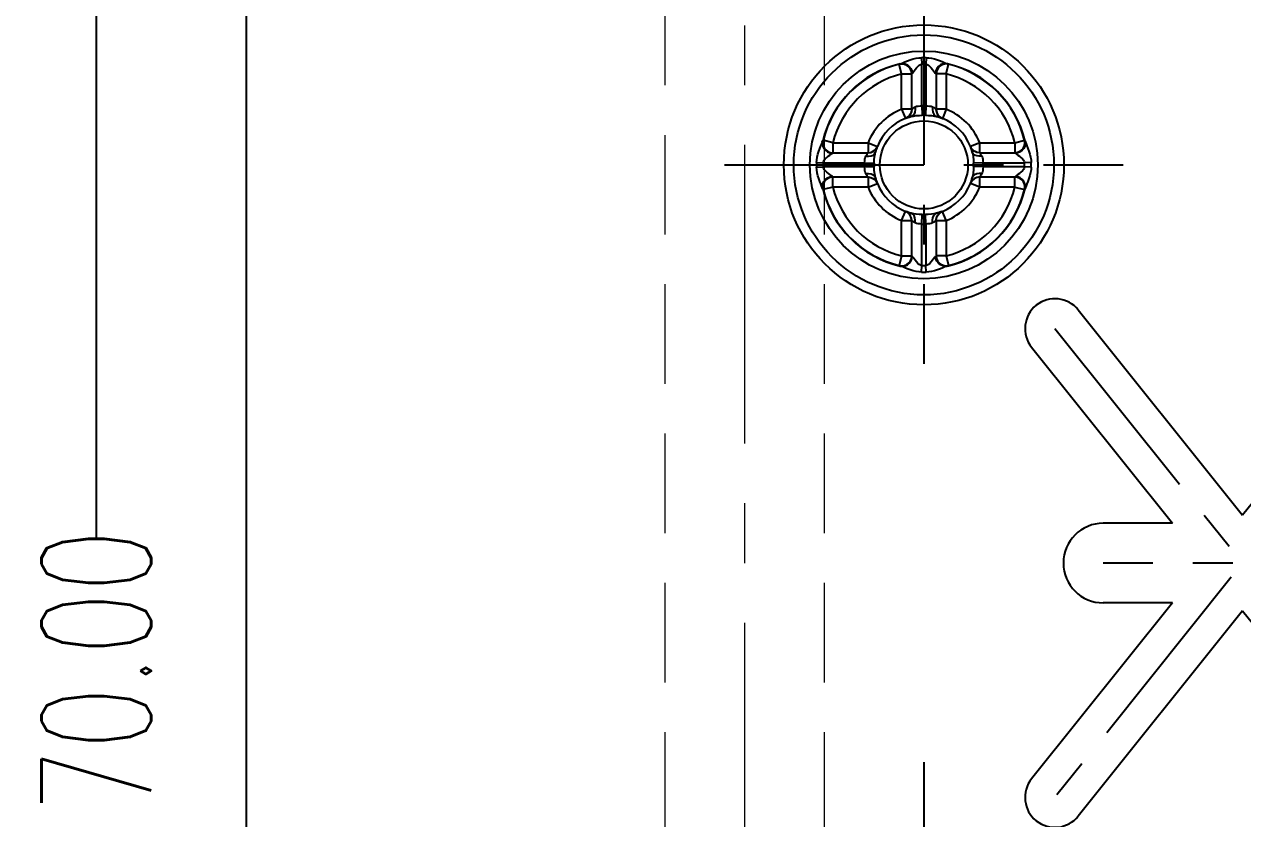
# Model space of a CAD drawing. Header units: millimetres. Extents: x 35888 to 37096, y -21952 to -21097.
# Drawn here: x 36757 to 36818.2, y -21430.7 to -21390.8 of the extents above; entities that cross this region are included whole.
import ezdxf

# ---------------------------------------------------------------- set-up
doc = ezdxf.new("R2010")
doc.units = ezdxf.units.MM
doc.header["$LTSCALE"] = 8
doc.linetypes.add('CENTER', pattern=[2, 1.25, -0.25, 0.25, -0.25])
doc.linetypes.add('HIDDEN', pattern=[0.375, 0.25, -0.125])
doc.layers.get('DEFPOINTS').update_dxf_attribs({"color": 6})
for name, color, linetype in [('Cav-cor', 30, 'Continuous'), ('DEFAULT_1', 7, 'CENTER'), ('Ru', 8, 'Continuous')]:
    doc.layers.add(name, color=color, linetype=linetype)
doc.layers.add('dim', color=3, linetype='Continuous', lineweight=15)
doc.layers.add('WR', color=122, linetype='HIDDEN', lineweight=18)
doc.styles.get("Standard").update_dxf_attribs({"font": 'txt.shx', "width": 0.67, "bigfont": 'chineset.shx'})
doc.dimstyles.new('ISO-25', dxfattribs={"dimtxt": 5.5, "dimasz": 4, "dimexe": 0.3, "dimexo": 0.3, "dimtad": 0, "dimzin": 1, "dimdsep": 46, "dimtxsty": 'Standard', "dimcen": 0, "dimclrd": 3, "dimclre": 3, "dimclrt": 7, "dimazin": 0, "dimtfac": 1, "dimtofl": 0, "dimtmove": 0, "dimatfit": 0, "dimfxl": 0, "dimarcsym": 0})

# ---------------------------------------------------------------- blocks, each defined once
blk = doc.blocks.new('*D29408')
at = {"layer": 'DEFPOINTS', "color": 0}
for p in [(36760.647, -21324.87), (36768.188, -21324.87), (36780.188, -21494.87)]:
    blk.add_point(p, dxfattribs=at)
at = {"layer": 'dim', "color": 3, "lineweight": -2}
for p, q in [((36767.888, -21324.87), (36760.347, -21324.87)), ((36760.647, -21328.87), (36760.647, -21416.568)), ((36760.647, -21490.87), (36760.647, -21433.172)), ((36779.888, -21494.87), (36760.347, -21494.87))]:
    blk.add_line(p, q, dxfattribs=at)
at = {"layer": 'dim', "color": 3}
for points in [[(36761.313, -21328.87), (36759.98, -21328.87), (36760.647, -21324.87)], [(36759.98, -21490.87), (36761.313, -21490.87), (36760.647, -21494.87)]]:
    blk.add_solid(points, dxfattribs=at)
at = {"layer": 'dim', "color": 7, "insert": (36760.647, -21424.87), "char_height": 5.5, "attachment_point": 5, "rotation": 90}
blk.add_mtext('170.00', dxfattribs=at)

msp = doc.modelspace()

# ---------------------------------------------------------------- linework, layer by layer
at = {"layer": 'Cav-cor', "color": 1}
for p, q in [((36768.188, -21484.87), (36768.188, -21209.87)), ((36802.076, -21392.484), (36802.083, -21392.816)), ((36802.299, -21392.484), (36802.292, -21392.816)), ((36801.083, -21392.8), (36800.954, -21392.814)), ((36800.954, -21392.814), (36800.959, -21392.804)), ((36801.073, -21393.302), (36800.954, -21392.814)), ((36801.073, -21395.068), (36801.073, -21393.302)), ((36801.073, -21393.302), (36801.576, -21393.302)), ((36801.432, -21392.95), (36801.33, -21392.87)), ((36801.576, -21395.068), (36801.576, -21393.302)), ((36801.58, -21393.152), (36801.599, -21393.279)), ((36802.083, -21394.897), (36802.083, -21392.816)), ((36802.292, -21392.816), (36802.292, -21394.897)), ((36802.795, -21393.152), (36802.777, -21393.279)), ((36802.816, -21393.174), (36802.799, -21393.302)), ((36802.799, -21393.302), (36802.799, -21395.068)), ((36803.302, -21393.302), (36802.799, -21393.302)), ((36803.045, -21392.87), (36802.943, -21392.95)), ((36803.302, -21393.302), (36803.421, -21392.814)), ((36803.302, -21393.302), (36803.302, -21395.068)), ((36803.416, -21392.804), (36803.421, -21392.814)), ((36801.073, -21395.068), (36801.259, -21395.535)), ((36801.576, -21395.068), (36801.073, -21395.068)), ((36801.58, -21395.066), (36801.558, -21395.214)), ((36801.576, -21395.068), (36801.578, -21395.067)), ((36802.083, -21394.897), (36802.1, -21395.374)), ((36802.292, -21394.897), (36802.276, -21395.374)), ((36802.795, -21395.066), (36802.817, -21395.214)), ((36803.302, -21395.068), (36802.799, -21395.068)), ((36803.302, -21395.068), (36803.116, -21395.535)), ((36801.364, -21395.478), (36801.259, -21395.535)), ((36801.392, -21395.459), (36801.263, -21395.534)), ((36801.453, -21395.398), (36801.364, -21395.478)), ((36801.493, -21395.349), (36801.392, -21395.459)), ((36801.558, -21395.214), (36801.493, -21395.349)), ((36801.628, -21395.399), (36801.546, -21395.441)), ((36802.714, -21395.416), (36802.829, -21395.441)), ((36802.747, -21395.399), (36802.829, -21395.441)), ((36802.817, -21395.214), (36802.882, -21395.349)), ((36802.829, -21395.441), (36802.898, -21395.46)), ((36802.882, -21395.349), (36802.983, -21395.459)), ((36802.923, -21395.399), (36803.012, -21395.479)), ((36802.983, -21395.459), (36803.112, -21395.534)), ((36803.012, -21395.479), (36803.116, -21395.535)), ((36803.114, -21395.534), (36803.116, -21395.535)), ((36797.122, -21396.642), (36797.132, -21396.636)), ((36797.62, -21396.755), (36797.132, -21396.636)), ((36797.62, -21396.755), (36797.62, -21397.258)), ((36797.62, -21396.755), (36799.386, -21396.755)), ((36799.386, -21396.755), (36799.853, -21396.941)), ((36799.386, -21396.755), (36799.386, -21397.258)), ((36799.776, -21397.074), (36799.852, -21396.945)), ((36799.797, -21397.045), (36799.853, -21396.941)), ((36799.852, -21396.943), (36799.853, -21396.941)), ((36804.989, -21396.755), (36804.522, -21396.941)), ((36804.579, -21397.046), (36804.522, -21396.941)), ((36804.599, -21397.074), (36804.524, -21396.945)), ((36804.989, -21397.258), (36804.989, -21396.755)), ((36804.989, -21396.755), (36806.755, -21396.755)), ((36806.755, -21396.755), (36807.243, -21396.636)), ((36806.755, -21396.755), (36806.755, -21397.258)), ((36807.243, -21396.636), (36807.254, -21396.642)), ((36807.257, -21396.765), (36807.243, -21396.636)), ((36797.188, -21397.012), (36797.268, -21397.114)), ((36797.47, -21397.262), (36797.596, -21397.281)), ((36797.492, -21397.241), (36797.62, -21397.258)), ((36797.62, -21397.258), (36799.386, -21397.258)), ((36799.384, -21397.262), (36799.532, -21397.24)), ((36799.532, -21397.24), (36799.667, -21397.176)), ((36799.667, -21397.176), (36799.776, -21397.074)), ((36799.716, -21397.311), (36799.758, -21397.228)), ((36799.717, -21397.134), (36799.797, -21397.045)), ((36799.735, -21397.336), (36799.746, -21397.279)), ((36799.746, -21397.279), (36799.758, -21397.228)), ((36799.758, -21397.228), (36799.778, -21397.159)), ((36804.66, -21397.135), (36804.579, -21397.046)), ((36804.708, -21397.176), (36804.599, -21397.074)), ((36804.659, -21397.311), (36804.617, -21397.228)), ((36804.617, -21397.228), (36804.629, -21397.279)), ((36804.66, -21397.466), (36804.675, -21397.618)), ((36804.843, -21397.24), (36804.708, -21397.176)), ((36804.991, -21397.262), (36804.843, -21397.24)), ((36804.989, -21397.258), (36804.99, -21397.26)), ((36804.989, -21397.258), (36806.755, -21397.258)), ((36806.905, -21397.262), (36806.779, -21397.281)), ((36807.107, -21397.114), (36807.187, -21397.012)), ((36807.133, -21397.565), (36807.192, -21397.634)), ((36796.801, -21397.758), (36797.134, -21397.765)), ((36796.801, -21397.982), (36797.134, -21397.975)), ((36797.134, -21397.765), (36799.215, -21397.765)), ((36799.215, -21397.975), (36797.134, -21397.975)), ((36797.242, -21398.175), (36797.183, -21398.106)), ((36799.215, -21397.765), (36799.692, -21397.782)), ((36799.215, -21397.975), (36799.692, -21397.958)), ((36799.701, -21398.121), (36799.692, -21397.958)), ((36799.715, -21398.274), (36799.701, -21398.121)), ((36804.675, -21397.618), (36804.683, -21397.782)), ((36805.161, -21397.765), (36804.683, -21397.782)), ((36805.161, -21397.975), (36804.683, -21397.958)), ((36805.161, -21397.765), (36807.242, -21397.765)), ((36807.242, -21397.975), (36805.161, -21397.975)), ((36807.574, -21397.758), (36807.242, -21397.765)), ((36807.574, -21397.982), (36807.242, -21397.975)), ((36797.268, -21398.625), (36797.188, -21398.727)), ((36797.47, -21398.477), (36797.596, -21398.459)), ((36797.62, -21398.984), (36797.62, -21398.482)), ((36799.386, -21398.482), (36797.62, -21398.482)), ((36799.384, -21398.477), (36799.532, -21398.499)), ((36799.386, -21398.482), (36799.385, -21398.479)), ((36799.386, -21398.482), (36799.386, -21398.984)), ((36799.386, -21398.984), (36799.853, -21398.798)), ((36799.532, -21398.499), (36799.667, -21398.564)), ((36799.667, -21398.564), (36799.776, -21398.665)), ((36799.716, -21398.429), (36799.758, -21398.511)), ((36799.716, -21398.605), (36799.796, -21398.693)), ((36799.758, -21398.511), (36799.746, -21398.46)), ((36799.776, -21398.665), (36799.852, -21398.795)), ((36799.796, -21398.693), (36799.853, -21398.798)), ((36804.579, -21398.694), (36804.522, -21398.798)), ((36804.523, -21398.796), (36804.522, -21398.798)), ((36804.989, -21398.984), (36804.522, -21398.798)), ((36804.599, -21398.665), (36804.524, -21398.795)), ((36804.659, -21398.606), (36804.579, -21398.694)), ((36804.617, -21398.511), (36804.597, -21398.581)), ((36804.708, -21398.564), (36804.599, -21398.665)), ((36804.659, -21398.429), (36804.617, -21398.511)), ((36804.629, -21398.46), (36804.617, -21398.511)), ((36804.641, -21398.403), (36804.629, -21398.46)), ((36804.843, -21398.499), (36804.708, -21398.564)), ((36804.991, -21398.477), (36804.843, -21398.499)), ((36804.989, -21398.984), (36804.989, -21398.482)), ((36806.755, -21398.482), (36804.989, -21398.482)), ((36806.755, -21398.984), (36806.755, -21398.482)), ((36806.884, -21398.498), (36806.755, -21398.482)), ((36806.905, -21398.477), (36806.779, -21398.459)), ((36807.187, -21398.727), (36807.107, -21398.625)), ((36797.118, -21398.974), (36797.132, -21399.103)), ((36797.132, -21399.103), (36797.122, -21399.098)), ((36797.62, -21398.984), (36797.132, -21399.103)), ((36799.386, -21398.984), (36797.62, -21398.984)), ((36806.755, -21398.984), (36804.989, -21398.984)), ((36806.755, -21398.984), (36807.243, -21399.103)), ((36807.254, -21399.098), (36807.243, -21399.103)), ((36801.073, -21400.671), (36801.259, -21400.204)), ((36801.073, -21402.437), (36801.073, -21400.671)), ((36801.073, -21400.671), (36801.576, -21400.671)), ((36801.261, -21400.205), (36801.259, -21400.204)), ((36801.363, -21400.261), (36801.259, -21400.204)), ((36801.392, -21400.281), (36801.263, -21400.206)), ((36801.452, -21400.341), (36801.363, -21400.261)), ((36801.493, -21400.391), (36801.392, -21400.281)), ((36801.546, -21400.299), (36801.477, -21400.28)), ((36801.558, -21400.525), (36801.493, -21400.391)), ((36801.628, -21400.341), (36801.546, -21400.299)), ((36801.662, -21400.324), (36801.546, -21400.299)), ((36801.58, -21400.673), (36801.558, -21400.525)), ((36801.576, -21402.437), (36801.576, -21400.671)), ((36802.083, -21400.843), (36802.1, -21400.366)), ((36802.292, -21400.843), (36802.276, -21400.366)), ((36802.747, -21400.341), (36802.829, -21400.299)), ((36802.795, -21400.673), (36802.817, -21400.525)), ((36802.799, -21400.671), (36802.797, -21400.672)), ((36802.799, -21400.671), (36802.799, -21402.437)), ((36802.799, -21400.671), (36803.302, -21400.671)), ((36802.817, -21400.525), (36802.882, -21400.391)), ((36802.882, -21400.391), (36802.983, -21400.281)), ((36802.923, -21400.341), (36803.012, -21400.261)), ((36802.983, -21400.281), (36803.112, -21400.206)), ((36803.012, -21400.261), (36803.116, -21400.204)), ((36803.302, -21400.671), (36803.116, -21400.204)), ((36803.302, -21400.671), (36803.302, -21402.437)), ((36802.083, -21402.924), (36802.083, -21400.843)), ((36802.292, -21400.843), (36802.292, -21402.924)), ((36801.073, -21402.437), (36800.954, -21402.925)), ((36801.073, -21402.437), (36801.576, -21402.437)), ((36801.559, -21402.566), (36801.576, -21402.437)), ((36801.58, -21402.587), (36801.599, -21402.461)), ((36802.795, -21402.587), (36802.777, -21402.461)), ((36803.302, -21402.437), (36802.799, -21402.437)), ((36803.302, -21402.437), (36803.421, -21402.925)), ((36800.959, -21402.936), (36800.954, -21402.925)), ((36801.33, -21402.869), (36801.432, -21402.789)), ((36802.076, -21403.256), (36802.083, -21402.924)), ((36802.299, -21403.256), (36802.292, -21402.924)), ((36802.943, -21402.789), (36803.045, -21402.869)), ((36803.292, -21402.94), (36803.421, -21402.925)), ((36803.421, -21402.925), (36803.416, -21402.936))]:
    msp.add_line(p, q, dxfattribs=at)
for points in [[(36801, -21392.789), (36801.053, -21392.771), (36801.131, -21392.74), (36801.233, -21392.699), (36801.358, -21392.649), (36801.503, -21392.596), (36801.655, -21392.549), (36801.804, -21392.514)], [(36801.804, -21392.514), (36801.945, -21392.492), (36802.076, -21392.484)], [(36802.299, -21392.484), (36802.429, -21392.492), (36802.57, -21392.513)], [(36802.57, -21392.513), (36802.72, -21392.549), (36802.874, -21392.596), (36803.021, -21392.65), (36803.146, -21392.7), (36803.246, -21392.741), (36803.323, -21392.772), (36803.375, -21392.789)], [(36800.959, -21392.804), (36800.965, -21392.801), (36800.978, -21392.796), (36801, -21392.789)], [(36800.959, -21392.804), (36801.088, -21392.79), (36801.216, -21392.809), (36801.335, -21392.86), (36801.437, -21392.94), (36801.515, -21393.044), (36801.564, -21393.164), (36801.58, -21393.292)], [(36801, -21392.789), (36801.123, -21392.778), (36801.245, -21392.799), (36801.358, -21392.851), (36801.456, -21392.931), (36801.532, -21393.034), (36801.58, -21393.152)], [(36801.33, -21392.87), (36801.211, -21392.819), (36801.083, -21392.8)], [(36801.576, -21393.302), (36801.559, -21393.174), (36801.51, -21393.054), (36801.432, -21392.95)], [(36801.599, -21393.279), (36801.622, -21393.257), (36801.656, -21393.213)], [(36801.656, -21393.213), (36801.754, -21393.076), (36801.819, -21392.994)], [(36801.819, -21392.994), (36801.887, -21392.92), (36801.956, -21392.863)], [(36801.956, -21392.863), (36802.021, -21392.828), (36802.083, -21392.816)], [(36802.292, -21392.816), (36802.353, -21392.828), (36802.419, -21392.862), (36802.488, -21392.919), (36802.557, -21392.995), (36802.623, -21393.079)], [(36802.623, -21393.079), (36802.72, -21393.215), (36802.754, -21393.257), (36802.777, -21393.279)], [(36803.375, -21392.789), (36803.253, -21392.778), (36803.131, -21392.799), (36803.017, -21392.851), (36802.919, -21392.931), (36802.844, -21393.034), (36802.795, -21393.152)], [(36803.416, -21392.804), (36803.287, -21392.79), (36803.159, -21392.809), (36803.04, -21392.86), (36802.939, -21392.94), (36802.861, -21393.044), (36802.812, -21393.164), (36802.795, -21393.292)], [(36802.943, -21392.95), (36802.865, -21393.054), (36802.816, -21393.174)], [(36803.421, -21392.814), (36803.292, -21392.8), (36803.164, -21392.819), (36803.045, -21392.87)], [(36803.375, -21392.789), (36803.397, -21392.796), (36803.411, -21392.801), (36803.416, -21392.804)], [(36801.576, -21395.068), (36801.562, -21395.187), (36801.52, -21395.299), (36801.453, -21395.398)], [(36801.587, -21395.061), (36801.608, -21395.045), (36801.643, -21395.02), (36801.692, -21394.988), (36801.75, -21394.955)], [(36801.75, -21394.955), (36801.758, -21395.091), (36801.738, -21395.217), (36801.694, -21395.322), (36801.628, -21395.399)], [(36801.75, -21394.955), (36801.822, -21394.928), (36801.909, -21394.912)], [(36801.909, -21394.912), (36802.002, -21394.903), (36802.083, -21394.897)], [(36802.292, -21394.897), (36802.377, -21394.903), (36802.471, -21394.912), (36802.556, -21394.928), (36802.625, -21394.955)], [(36802.625, -21394.955), (36802.618, -21395.091), (36802.637, -21395.217), (36802.681, -21395.322), (36802.747, -21395.399)], [(36802.625, -21394.955), (36802.683, -21394.988), (36802.732, -21395.02), (36802.767, -21395.045), (36802.788, -21395.061), (36802.795, -21395.066)], [(36802.799, -21395.068), (36802.814, -21395.187), (36802.856, -21395.3), (36802.923, -21395.399)], [(36801.266, -21395.533), (36801.28, -21395.527), (36801.29, -21395.523), (36801.304, -21395.518), (36801.321, -21395.512), (36801.34, -21395.504), (36801.363, -21395.496), (36801.39, -21395.487), (36801.421, -21395.477), (36801.455, -21395.466), (36801.494, -21395.455), (36801.536, -21395.443), (36801.546, -21395.441)], [(36801.546, -21395.441), (36801.665, -21395.415), (36801.809, -21395.395)], [(36801.809, -21395.395), (36801.964, -21395.381), (36802.1, -21395.374)], [(36802.276, -21395.374), (36802.416, -21395.381), (36802.574, -21395.395), (36802.714, -21395.416)], [(36802.898, -21395.46), (36802.953, -21395.477), (36802.998, -21395.491), (36803.034, -21395.504), (36803.062, -21395.514), (36803.084, -21395.522), (36803.098, -21395.528), (36803.108, -21395.532)], [(36796.832, -21397.482), (36796.869, -21397.33), (36796.915, -21397.182), (36796.965, -21397.044), (36797.015, -21396.919), (36797.058, -21396.815), (36797.089, -21396.736), (36797.107, -21396.682)], [(36797.107, -21396.682), (36797.096, -21396.805), (36797.117, -21396.927), (36797.169, -21397.04), (36797.249, -21397.138), (36797.352, -21397.214), (36797.47, -21397.262)], [(36797.107, -21396.682), (36797.114, -21396.66), (36797.119, -21396.647), (36797.122, -21396.642)], [(36797.122, -21396.642), (36797.108, -21396.77), (36797.127, -21396.898), (36797.178, -21397.017), (36797.258, -21397.119), (36797.362, -21397.197), (36797.481, -21397.246), (36797.61, -21397.262)], [(36797.132, -21396.636), (36797.118, -21396.765), (36797.137, -21396.893), (36797.188, -21397.012)], [(36799.778, -21397.159), (36799.794, -21397.105), (36799.809, -21397.06), (36799.822, -21397.023), (36799.832, -21396.995), (36799.84, -21396.974), (36799.846, -21396.96), (36799.85, -21396.95)], [(36804.525, -21396.948), (36804.531, -21396.962), (36804.534, -21396.973), (36804.54, -21396.986), (36804.546, -21397.003), (36804.553, -21397.023), (36804.561, -21397.046), (36804.57, -21397.072), (36804.58, -21397.103), (36804.591, -21397.137), (36804.602, -21397.176), (36804.614, -21397.219), (36804.617, -21397.228)], [(36807.254, -21396.642), (36807.268, -21396.77), (36807.248, -21396.898), (36807.197, -21397.017), (36807.117, -21397.119), (36807.014, -21397.197), (36806.894, -21397.246), (36806.765, -21397.262)], [(36807.268, -21396.682), (36807.279, -21396.805), (36807.258, -21396.927), (36807.206, -21397.04), (36807.126, -21397.138), (36807.024, -21397.214), (36806.905, -21397.262)], [(36807.187, -21397.012), (36807.238, -21396.893), (36807.257, -21396.765)], [(36807.254, -21396.642), (36807.257, -21396.647), (36807.261, -21396.66), (36807.268, -21396.682)], [(36807.268, -21396.682), (36807.286, -21396.736), (36807.318, -21396.815), (36807.361, -21396.919), (36807.41, -21397.043), (36807.46, -21397.18), (36807.506, -21397.327), (36807.542, -21397.477)], [(36796.801, -21397.758), (36796.81, -21397.626), (36796.832, -21397.482)], [(36797.134, -21397.765), (36797.146, -21397.703), (36797.182, -21397.636), (36797.24, -21397.566), (36797.314, -21397.5), (36797.392, -21397.438), (36797.468, -21397.383), (36797.53, -21397.338), (36797.574, -21397.304), (36797.596, -21397.281)], [(36797.268, -21397.114), (36797.372, -21397.192), (36797.492, -21397.241)], [(36799.215, -21397.765), (36799.222, -21397.667), (36799.232, -21397.576), (36799.247, -21397.497), (36799.273, -21397.433)], [(36799.273, -21397.433), (36799.305, -21397.375), (36799.337, -21397.327), (36799.363, -21397.291), (36799.379, -21397.269), (36799.384, -21397.262)], [(36799.273, -21397.433), (36799.409, -21397.44), (36799.535, -21397.421), (36799.64, -21397.376), (36799.716, -21397.311)], [(36799.386, -21397.258), (36799.505, -21397.244), (36799.617, -21397.202), (36799.717, -21397.134)], [(36799.692, -21397.782), (36799.701, -21397.618), (36799.715, -21397.466), (36799.735, -21397.336)], [(36804.629, -21397.279), (36804.641, -21397.336), (36804.66, -21397.466)], [(36805.103, -21397.433), (36804.966, -21397.44), (36804.841, -21397.421), (36804.735, -21397.376), (36804.659, -21397.311)], [(36804.989, -21397.258), (36804.87, -21397.244), (36804.759, -21397.202), (36804.66, -21397.135)], [(36804.996, -21397.269), (36805.013, -21397.291), (36805.038, -21397.327), (36805.07, -21397.375), (36805.103, -21397.433)], [(36805.103, -21397.433), (36805.128, -21397.497), (36805.144, -21397.576)], [(36805.144, -21397.576), (36805.153, -21397.667), (36805.161, -21397.765)], [(36806.755, -21397.258), (36806.884, -21397.241), (36807.004, -21397.192), (36807.107, -21397.114)], [(36806.779, -21397.281), (36806.801, -21397.304), (36806.845, -21397.339), (36806.908, -21397.384), (36806.983, -21397.438), (36807.061, -21397.499), (36807.133, -21397.565)], [(36807.542, -21397.477), (36807.565, -21397.624), (36807.574, -21397.758)], [(36796.833, -21398.262), (36796.81, -21398.115), (36796.801, -21397.982)], [(36797.183, -21398.106), (36797.147, -21398.037), (36797.134, -21397.975)], [(36797.596, -21398.459), (36797.574, -21398.435), (36797.53, -21398.401), (36797.467, -21398.356), (36797.393, -21398.302), (36797.315, -21398.241), (36797.242, -21398.175)], [(36799.232, -21398.164), (36799.222, -21398.073), (36799.215, -21397.975)], [(36799.273, -21398.307), (36799.247, -21398.242), (36799.232, -21398.164)], [(36804.683, -21397.958), (36804.675, -21398.121), (36804.66, -21398.274), (36804.641, -21398.403)], [(36805.161, -21397.975), (36805.153, -21398.073), (36805.144, -21398.164), (36805.128, -21398.242), (36805.103, -21398.307)], [(36807.242, -21397.975), (36807.229, -21398.037), (36807.193, -21398.104), (36807.135, -21398.173), (36807.062, -21398.24), (36806.983, -21398.302), (36806.908, -21398.356), (36806.845, -21398.401), (36806.801, -21398.435), (36806.779, -21398.459)], [(36807.192, -21397.634), (36807.229, -21397.702), (36807.242, -21397.765)], [(36807.574, -21397.982), (36807.565, -21398.114), (36807.543, -21398.258)], [(36797.107, -21399.057), (36797.089, -21399.003), (36797.057, -21398.924), (36797.015, -21398.82), (36796.965, -21398.697), (36796.915, -21398.559), (36796.87, -21398.413), (36796.833, -21398.262)], [(36797.107, -21399.057), (36797.096, -21398.935), (36797.117, -21398.813), (36797.169, -21398.699), (36797.249, -21398.601), (36797.352, -21398.526), (36797.47, -21398.477)], [(36797.122, -21399.098), (36797.108, -21398.969), (36797.127, -21398.841), (36797.178, -21398.722), (36797.258, -21398.621), (36797.362, -21398.543), (36797.481, -21398.494), (36797.61, -21398.477)], [(36797.188, -21398.727), (36797.137, -21398.846), (36797.118, -21398.974)], [(36797.62, -21398.482), (36797.492, -21398.498), (36797.372, -21398.547), (36797.268, -21398.625)], [(36799.273, -21398.307), (36799.409, -21398.3), (36799.535, -21398.319), (36799.64, -21398.363), (36799.716, -21398.429)], [(36799.379, -21398.47), (36799.363, -21398.449), (36799.337, -21398.413), (36799.305, -21398.365), (36799.273, -21398.307)], [(36799.386, -21398.482), (36799.505, -21398.496), (36799.617, -21398.538), (36799.716, -21398.605)], [(36799.746, -21398.46), (36799.735, -21398.403), (36799.715, -21398.274)], [(36799.85, -21398.792), (36799.845, -21398.777), (36799.841, -21398.767), (36799.836, -21398.754), (36799.829, -21398.737), (36799.822, -21398.717), (36799.814, -21398.694), (36799.805, -21398.667), (36799.795, -21398.637), (36799.784, -21398.602), (36799.773, -21398.564), (36799.761, -21398.521), (36799.758, -21398.511)], [(36804.597, -21398.581), (36804.581, -21398.635), (36804.566, -21398.68), (36804.553, -21398.716), (36804.543, -21398.745), (36804.535, -21398.766), (36804.53, -21398.78), (36804.526, -21398.79)], [(36805.103, -21398.307), (36804.966, -21398.3), (36804.841, -21398.319), (36804.735, -21398.363), (36804.659, -21398.429)], [(36804.989, -21398.482), (36804.87, -21398.496), (36804.758, -21398.538), (36804.659, -21398.606)], [(36805.103, -21398.307), (36805.07, -21398.365), (36805.038, -21398.413), (36805.013, -21398.449), (36804.996, -21398.47), (36804.991, -21398.477)], [(36807.254, -21399.098), (36807.268, -21398.969), (36807.248, -21398.841), (36807.197, -21398.722), (36807.117, -21398.621), (36807.014, -21398.543), (36806.894, -21398.494), (36806.765, -21398.477)], [(36807.107, -21398.625), (36807.004, -21398.547), (36806.884, -21398.498)], [(36807.268, -21399.057), (36807.279, -21398.935), (36807.258, -21398.813), (36807.206, -21398.699), (36807.126, -21398.601), (36807.024, -21398.526), (36806.905, -21398.477)], [(36807.243, -21399.103), (36807.257, -21398.974), (36807.238, -21398.846), (36807.187, -21398.727)], [(36807.543, -21398.258), (36807.507, -21398.409), (36807.46, -21398.557), (36807.41, -21398.696), (36807.36, -21398.821), (36807.318, -21398.925), (36807.286, -21399.004), (36807.268, -21399.057)], [(36797.122, -21399.098), (36797.119, -21399.093), (36797.114, -21399.079), (36797.107, -21399.057)], [(36807.268, -21399.057), (36807.261, -21399.079), (36807.257, -21399.093), (36807.254, -21399.098)], [(36801.477, -21400.28), (36801.423, -21400.263), (36801.378, -21400.248), (36801.341, -21400.235), (36801.313, -21400.225), (36801.292, -21400.217), (36801.278, -21400.212), (36801.268, -21400.208)], [(36801.576, -21400.671), (36801.561, -21400.552), (36801.519, -21400.44), (36801.452, -21400.341)], [(36801.75, -21400.785), (36801.758, -21400.649), (36801.738, -21400.523), (36801.694, -21400.418), (36801.628, -21400.341)], [(36802.1, -21400.366), (36801.959, -21400.358), (36801.801, -21400.344), (36801.662, -21400.324)], [(36802.567, -21400.345), (36802.411, -21400.359), (36802.276, -21400.366)], [(36802.829, -21400.299), (36802.71, -21400.325), (36802.567, -21400.345)], [(36802.625, -21400.785), (36802.618, -21400.649), (36802.637, -21400.523), (36802.681, -21400.418), (36802.747, -21400.341)], [(36802.799, -21400.671), (36802.814, -21400.552), (36802.856, -21400.44), (36802.923, -21400.341)], [(36803.109, -21400.207), (36803.095, -21400.213), (36803.085, -21400.217), (36803.071, -21400.222), (36803.055, -21400.228), (36803.035, -21400.235), (36803.012, -21400.243), (36802.985, -21400.252), (36802.955, -21400.262), (36802.92, -21400.273), (36802.882, -21400.285), (36802.839, -21400.296), (36802.829, -21400.299)], [(36801.75, -21400.785), (36801.692, -21400.752), (36801.643, -21400.72), (36801.608, -21400.694), (36801.587, -21400.678), (36801.58, -21400.673)], [(36802.083, -21400.843), (36801.998, -21400.836), (36801.904, -21400.827), (36801.82, -21400.811), (36801.75, -21400.785)], [(36802.467, -21400.828), (36802.374, -21400.837), (36802.292, -21400.843)], [(36802.625, -21400.785), (36802.553, -21400.812), (36802.467, -21400.828)], [(36802.788, -21400.678), (36802.767, -21400.694), (36802.732, -21400.72), (36802.683, -21400.752), (36802.625, -21400.785)], [(36800.959, -21402.936), (36801.088, -21402.95), (36801.216, -21402.931), (36801.335, -21402.879), (36801.437, -21402.799), (36801.515, -21402.696), (36801.564, -21402.576), (36801.58, -21402.448)], [(36801.753, -21402.661), (36801.655, -21402.525), (36801.622, -21402.483), (36801.599, -21402.461)], [(36802.777, -21402.461), (36802.753, -21402.483), (36802.72, -21402.526)], [(36803.416, -21402.936), (36803.287, -21402.95), (36803.159, -21402.931), (36803.04, -21402.879), (36802.939, -21402.799), (36802.861, -21402.696), (36802.812, -21402.576), (36802.795, -21402.448)], [(36802.799, -21402.437), (36802.816, -21402.566), (36802.865, -21402.686), (36802.943, -21402.789)], [(36800.954, -21402.925), (36801.083, -21402.94), (36801.211, -21402.92), (36801.33, -21402.869)], [(36801, -21402.95), (36800.978, -21402.944), (36800.965, -21402.939), (36800.959, -21402.936)], [(36801, -21402.95), (36801.123, -21402.961), (36801.245, -21402.94), (36801.358, -21402.888), (36801.456, -21402.808), (36801.532, -21402.706), (36801.58, -21402.587)], [(36801.805, -21403.226), (36801.655, -21403.191), (36801.501, -21403.143), (36801.354, -21403.09), (36801.229, -21403.039), (36801.129, -21402.998), (36801.053, -21402.968), (36801, -21402.95)], [(36801.432, -21402.789), (36801.51, -21402.686), (36801.559, -21402.566)], [(36802.083, -21402.924), (36802.022, -21402.911), (36801.956, -21402.877), (36801.888, -21402.82), (36801.818, -21402.744), (36801.753, -21402.661)], [(36802.419, -21402.877), (36802.354, -21402.911), (36802.292, -21402.924)], [(36802.557, -21402.745), (36802.488, -21402.82), (36802.419, -21402.877)], [(36802.72, -21402.526), (36802.621, -21402.663), (36802.557, -21402.745)], [(36803.375, -21402.95), (36803.322, -21402.968), (36803.244, -21402.999), (36803.143, -21403.041), (36803.017, -21403.091), (36802.872, -21403.144), (36802.72, -21403.191), (36802.571, -21403.226)], [(36803.375, -21402.95), (36803.253, -21402.961), (36803.131, -21402.94), (36803.017, -21402.888), (36802.919, -21402.808), (36802.844, -21402.706), (36802.795, -21402.587)], [(36803.045, -21402.869), (36803.164, -21402.92), (36803.292, -21402.94)], [(36803.416, -21402.936), (36803.411, -21402.939), (36803.397, -21402.944), (36803.375, -21402.95)], [(36802.076, -21403.256), (36801.946, -21403.248), (36801.805, -21403.226)], [(36802.571, -21403.226), (36802.43, -21403.247), (36802.299, -21403.256)]]:
    msp.add_lwpolyline(points, dxfattribs=at)
for radius in [7.03, 6.528, 5.72, 2.211]:
    msp.add_circle((36802.188, -21397.87), radius, dxfattribs=at)
for radius, start, end in [(5.387, 88.81133, 91.18867), (5.217, 103.15744, 166.84256), (5.204, 103.70999, 166.29001), (4.701, 103.71014, 166.28987), (5.055, 88.81133, 91.18867), (4.701, 13.71001, 76.28989), (5.217, 13.15744, 76.84256), (5.204, 13.70999, 76.29001), (3.015, 111.68983, 158.30906), (2.975, 87.97978, 92.02022), (3.015, 21.69028, 68.30977), (2.513, 111.68984, 158.31016), (2.513, 104.78904, 111.59862), (2.497, 87.97978, 92.02022), (2.513, 68.67995, 75.21096), (2.513, 21.68984, 68.31016), (2.513, 158.68601, 165.21096), (2.513, 14.78904, 21.59862), (5.387, 178.81133, 181.18867), (5.055, 178.81133, 181.18867), (2.975, 177.97978, 182.02022), (2.497, 177.97978, 182.02022), (2.497, 357.97978, 2.02022), (2.975, 357.97978, 2.02022), (5.055, 358.81133, 1.18867), (5.387, 358.81133, 1.18867), (2.513, 194.78904, 201.59862), (2.513, 201.68984, 248.31016), (2.513, 291.68984, 338.31016), (2.513, 338.68601, 345.21096), (5.217, 193.15744, 256.84256), (5.204, 193.70999, 256.29001), (4.701, 193.71001, 256.28989), (3.015, 201.69028, 248.30977), (4.701, 283.71014, 346.28987), (3.015, 291.69018, 338.30968), (5.217, 283.15744, 346.84256), (5.204, 283.70999, 346.29001), (2.513, 248.67995, 255.21096), (2.497, 267.97978, 272.02022), (2.513, 284.78904, 291.59862), (2.975, 267.97978, 272.02022), (5.055, 268.81133, 271.18867), (5.387, 268.81133, 271.18867)]:
    msp.add_arc((36802.188, -21397.87), radius, start, end, dxfattribs=at)
at = {"layer": 'DEFAULT_1', "color": 2, "linetype": 'CENTER'}
for p, q in [((36802.188, -21387.87), (36802.188, -21407.87)), ((36792.188, -21397.87), (36812.188, -21397.87)), ((36802.188, -21427.87), (36802.188, -21447.87))]:
    msp.add_line(p, q, dxfattribs=at)
at = {"layer": 'Ru', "linetype": 'Continuous'}
for p, q in [((36809.937, -21405.156), (36818.188, -21415.469)), ((36826.438, -21405.156), (36818.188, -21415.469)), ((36807.595, -21407.03), (36814.667, -21415.87)), ((36814.667, -21415.87), (36811.188, -21415.87)), ((36814.667, -21419.87), (36807.595, -21428.71)), ((36814.667, -21419.87), (36811.188, -21419.87)), ((36818.188, -21420.271), (36809.937, -21430.584)), ((36818.188, -21420.271), (36826.438, -21430.584))]:
    msp.add_line(p, q, dxfattribs=at)
at = {"layer": 'Ru', "linetype": 'CENTER'}
for p, q in [((36827.609, -21406.093), (36808.766, -21429.647)), ((36808.766, -21406.093), (36827.609, -21429.647)), ((36893.688, -21417.87), (36811.188, -21417.87))]:
    msp.add_line(p, q, dxfattribs=at)
at = {"layer": 'Ru', "linetype": 'Continuous'}
for centre, radius, start, end in [((36808.766, -21406.093), 1.5, 38.65981, 218.65981), ((36811.188, -21417.87), 2, 90, 270), ((36808.766, -21429.647), 1.5, 141.34019, 321.34019)]:
    msp.add_arc(centre, radius, start, end, dxfattribs=at)
at = {"layer": 'WR', "linetype": 'CENTER', "ltscale": 1.5}
msp.add_line((36793.188, -21324.87), (36793.188, -21517.37), dxfattribs=at)
at = {"layer": 'WR', "linetype": 'HIDDEN', "ltscale": 2.5}
for p, q in [((36789.188, -21328.87), (36789.188, -21517.37)), ((36797.188, -21328.87), (36797.188, -21517.37))]:
    msp.add_line(p, q, dxfattribs=at)

# ---------------------------------------------------------------- dimensions: what is measured, and where the dimension line sits
at = {"layer": 'dim'}
dim = msp.add_linear_dim(base=(36760.647, -21324.87), p1=(36780.188, -21494.87), p2=(36768.188, -21324.87), angle=90, dimstyle='ISO-25', dxfattribs=at)
dim.commit()
dim.dimension.update_dxf_attribs({"geometry": '*D29408', "text_midpoint": (36760.647, -21424.87), "dimtype": 160})

doc.saveas('drawing.dxf')
